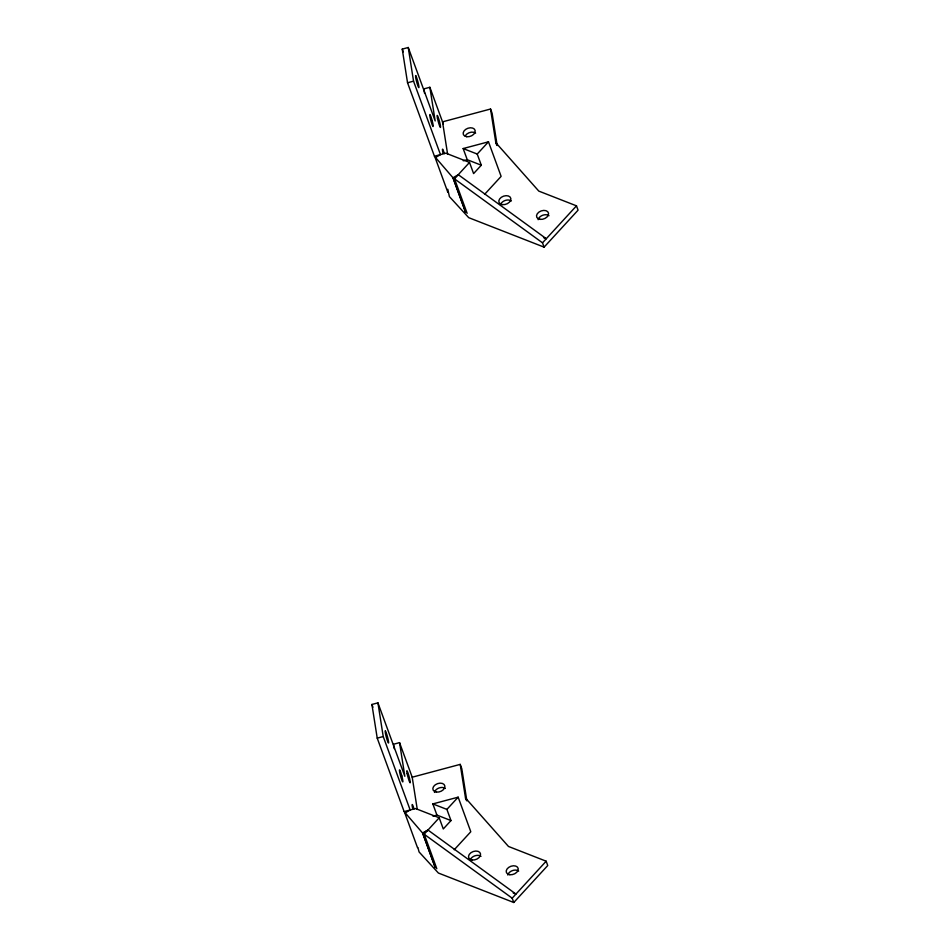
<?xml version="1.0" encoding="UTF-8"?>
<svg xmlns="http://www.w3.org/2000/svg" width="950" height="950" viewBox="0 0 950 950"><rect width="100%" height="100%" fill="white"/><g stroke="black" fill="none" stroke-linecap="round" stroke-linejoin="round"><path stroke-width="1.43" d="M458.28 174.669L469.514 162.426L445.847 153.176L434.447 156.239L407.538 82.769L402.254 49.103L408.251 47.5L435.171 120.947L429.863 87.281L423.866 88.884L424.555 93.278M436.81 868.716L424.211 834.183L439.197 817.784L415.53 808.533L404.13 811.597L377.221 738.138L371.925 704.461L377.934 702.857L404.843 776.316L399.546 742.639L393.537 744.242L394.238 748.636M469.514 162.426L473.599 173.589L481.306 165.217L477.221 154.042L488.49 141.811L501.125 176.379L484.559 194.406M447.593 154.054L442.534 121.849L490.544 109.024L495.829 142.702L538.804 191.104L576.484 205.841L546.286 238.711L458.304 174.705L454.527 178.814L467.139 213.346M576.484 205.841L578.075 210.152L544.089 247.143L542.509 242.82L546.286 238.711L543.543 237.643M439.197 817.784L443.282 828.958L450.989 820.574L446.892 809.4L458.161 797.169L470.796 831.737L454.231 849.763M546.167 861.199L547.746 865.521L513.772 902.5L512.181 898.178L546.167 861.199L508.488 846.462L465.512 798.059L460.216 764.382L412.205 777.207L417.264 809.412M434.447 156.239L452.984 177.757L458.304 174.705M404.13 811.597L422.667 833.126L427.951 830.027L515.957 894.069L513.214 893M422.667 833.126L435.302 867.694L422.691 833.162L427.987 830.062M407.538 82.769L413.535 81.166L408.251 47.5M377.221 738.138L383.218 736.535L377.934 702.857M481.306 165.217L467.258 159.719L463.161 148.556L488.49 141.811M463.256 160.787L467.258 159.719M450.989 820.574L436.929 815.088L432.844 803.914L458.161 797.169M432.939 816.157L436.929 815.088M463.161 148.556L477.221 154.042M544.089 247.143L468.718 217.669L449.397 196.602L447.771 189.252M432.844 803.914L446.892 809.4M513.772 902.5L438.389 873.038L419.081 851.96L417.905 847.543M453.019 177.792L465.619 212.325L452.984 177.757L542.509 242.82M422.691 833.162L512.181 898.178M490.544 109.024L492.124 113.347L497.183 145.552M495.829 142.702L496.624 144.863M429.863 87.281L443.317 124.011M402.254 49.103L403.263 51.87M413.535 81.166L440.479 154.624L435.183 157.712L447.818 192.28M460.216 764.382L461.795 768.704L466.866 800.909M465.512 798.059L466.296 800.221M399.546 742.639L412.205 777.207M371.925 704.461L372.946 707.239M383.218 736.535L410.151 809.982L404.854 813.069L417.501 847.637M470.155 860.308A6.246 4.216 -20.1 0 1 474.679 855.891A6.246 4.216 -20.1 0 1 480.985 856.366M507.834 875.045A6.246 4.216 -20.1 0 1 512.371 870.627A6.246 4.216 -20.1 0 1 518.676 871.091M434.471 792.419A6.246 4.216 -20.1 0 1 439.007 787.989A6.246 4.216 -20.1 0 1 445.312 788.464M412.763 808.794A6.246 0.606 75 0 1 412.217 806.111L412.122 805.172A6.246 0.606 75 0 1 414.022 808.949M500.472 204.951A6.246 4.216 -20.1 0 1 504.996 200.533A6.246 4.216 -20.1 0 1 511.302 200.996M538.163 219.688A6.246 4.216 -20.1 0 1 542.688 215.258A6.246 4.216 -20.1 0 1 548.993 215.733M465.239 135.874A6.246 4.216 -20.1 0 1 475.629 133.107M443.08 153.437A6.246 0.606 75 0 1 442.546 150.753L442.439 149.803A6.246 0.606 75 0 1 444.339 153.591M415.625 75.596L415.625 77.306A6.246 0.606 75 0 0 416.575 81.546L417.003 83.101A6.246 0.606 75 0 0 418.879 87.614A6.246 0.606 75 0 0 417.881 81.7L417.43 80.133A6.246 0.606 75 0 0 415.637 75.584M385.308 730.954L385.308 732.664A6.246 0.606 75 0 0 386.246 736.903L386.686 738.471A6.246 0.606 75 0 0 388.562 742.971A6.246 0.606 75 0 0 387.553 737.057L387.113 735.502A6.246 0.606 75 0 0 385.32 730.954M432.131 120.591L431.692 119.023A6.246 0.606 75 0 0 429.827 114.522A6.246 0.606 75 0 0 430.825 120.424L431.264 121.992A6.246 0.606 75 0 0 433.141 126.504A6.246 0.606 75 0 0 432.131 120.591M401.814 775.948L401.363 774.393A6.246 0.606 75 0 0 399.499 769.88A6.246 0.606 75 0 0 400.508 775.794L400.936 777.349A6.246 0.606 75 0 0 402.824 781.862A6.246 0.606 75 0 0 401.814 775.948M472.103 859.976A6.246 4.216 -20.1 0 0 480.534 853.931A6.246 4.216 -20.1 0 0 470.963 852.696A6.246 4.216 -20.1 0 0 472.103 859.976M509.794 874.712A6.246 4.216 -20.1 0 0 518.225 868.668A6.246 4.216 -20.1 0 0 508.654 867.421A6.246 4.216 -20.1 0 0 509.794 874.712M436.43 792.074A6.246 4.216 -20.1 0 0 444.861 786.03A6.246 4.216 -20.1 0 0 435.278 784.795A6.246 4.216 -20.1 0 0 436.43 792.074M407.158 773.68A6.246 0.606 75 0 0 410.103 782.8A6.246 0.606 75 0 0 408.286 773.811A6.246 0.606 75 0 0 407.158 773.68M502.431 204.618A6.246 4.216 -20.1 0 0 510.863 198.574A6.246 4.216 -20.1 0 0 501.279 197.327A6.246 4.216 -20.1 0 0 502.431 204.618M540.111 219.355A6.246 4.216 -20.1 0 0 548.542 213.299A6.246 4.216 -20.1 0 0 538.971 212.064A6.246 4.216 -20.1 0 0 540.111 219.355M466.747 136.717A6.246 4.216 -20.1 0 0 475.178 130.673A6.246 4.216 -20.1 0 0 465.607 129.426A6.246 4.216 -20.1 0 0 466.747 136.717M437.475 118.323A6.246 0.606 75 0 0 440.42 127.431A6.246 0.606 75 0 0 438.603 118.453A6.246 0.606 75 0 0 437.475 118.323"/></g></svg>
